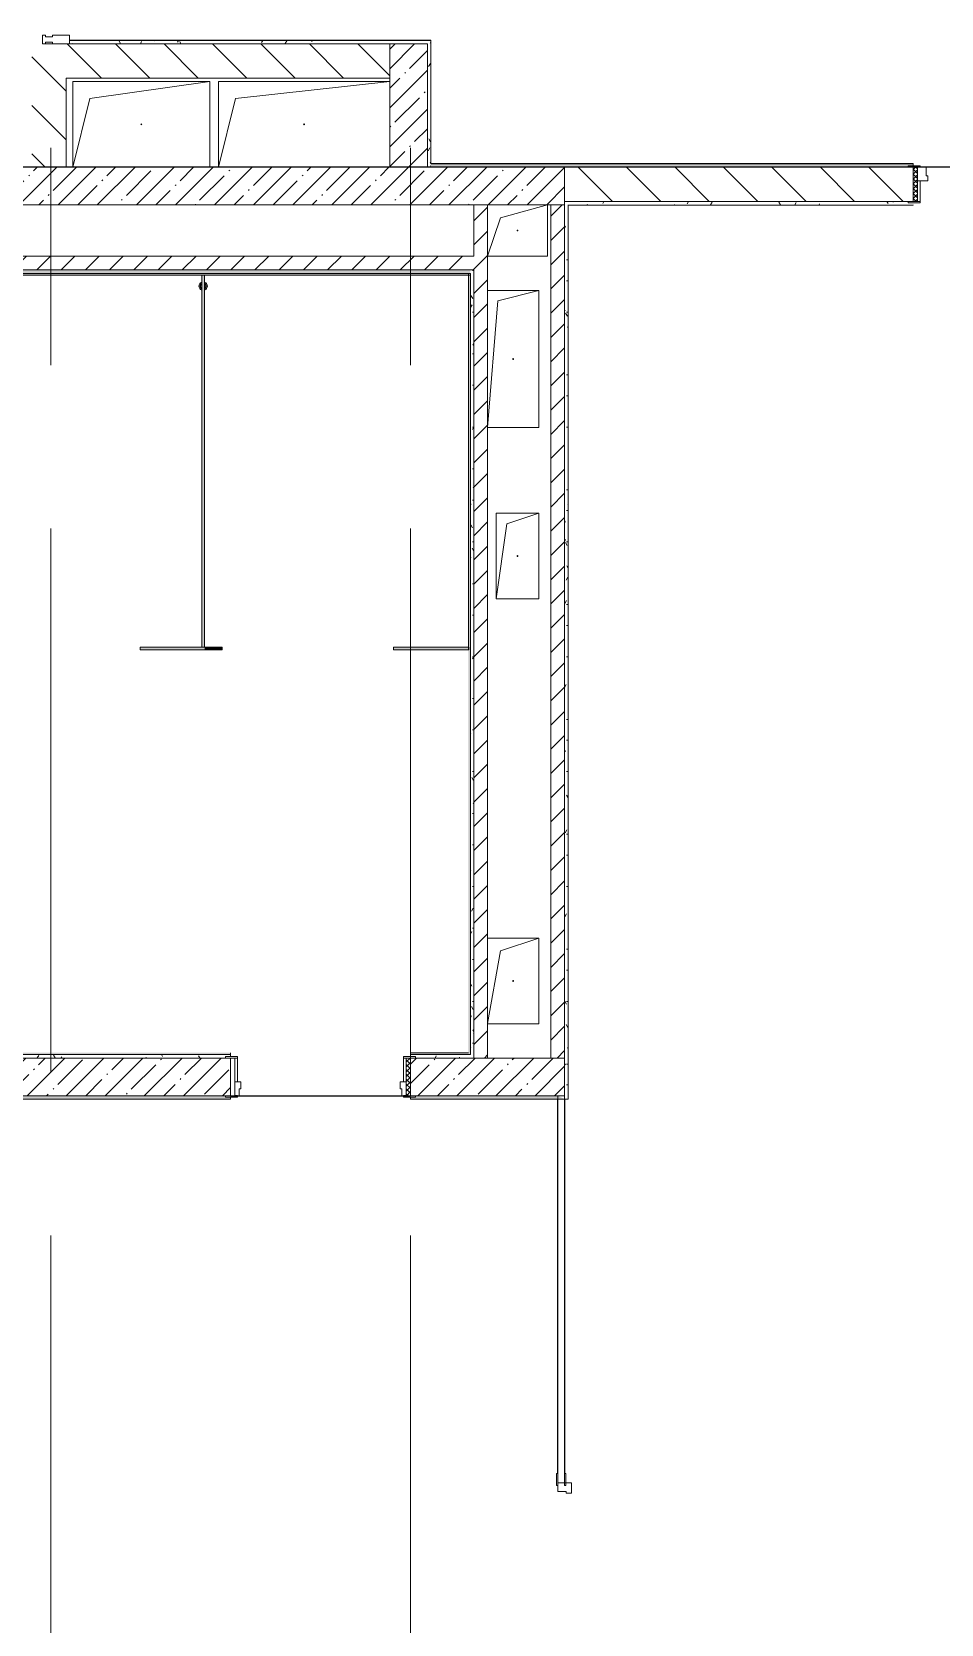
# Model space of a CAD drawing. Header units: millimetres. Extents: x -625 to 415037, y -3642 to 102118.
# Drawn here: x 387727 to 393036, y 2095 to 11390 of the extents above; entities that cross this region are included whole.
import ezdxf

# ---------------------------------------------------------------- set-up
doc = ezdxf.new("R2010")
doc.units = ezdxf.units.MM
doc.linetypes.add('Осевая', pattern=[6350, 1270, -952.5, 3175, -952.5])
doc.layers.add('A-AREA-PATT-3', color=7, linetype='Continuous', lineweight=5, true_color=0xe6fae8, transparency=1)
for name, color, linetype, lineweight, true_color in [('A-DOOR-1', 7, 'Continuous', 5, 0xc0c0c0), ('A-DOOR-FRAM-1', 7, 'Continuous', 5, 0xc0c0c0), ('A-WALL-1', 9, 'Continuous', 5, 0x808080), ('A-WALL-FNSH-1', 9, 'Continuous', 5, 0x808080)]:
    doc.layers.add(name, color=color, linetype=linetype, lineweight=lineweight, true_color=true_color)
for name, color, linetype, lineweight in [('A-DOOR-FRAM-2', 7, 'Continuous', 5), ('A-GENM', 7, 'Continuous', 9), ('A-GENM-1', 7, 'Continuous', 20), ('A-GLAZ-CWMG', 7, 'Continuous', 9), ('A-GLAZ-CWMG-1', 7, 'Continuous', 20), ('A-WALL', 7, 'Continuous', 5), ('I-WALL', 7, 'Continuous', 5), ('Оси', 7, 'Continuous', 9), ('Оси-2', 7, 'Осевая', 9)]:
    doc.layers.add(name, color=color, linetype=linetype, lineweight=lineweight)
doc.layers.get('A-DOOR-1').off()
pattern_1 = [(45, (289227.4, 1e-08), (-70.71068, 70.71068), [])]
pattern_2 = [(45, (289227.4, 1e-08), (-114.04925, 114.04925), []), (45, (289341.45, 1e-08), (-114.04925, 114.04925), [201.612, -40.322, 6.706, -33.617])]
pattern_3 = [(135, (289227.4, 1e-08), (-141.42136, -141.42136), [])]
pattern_4 = [(0, (289227.4, 1e-08), (243.84, 60.96), [20.117, -162.763, 20.117, -162.763, -975.36]), (0, (289227.4, 1e-08), (243.84, 60.96), [-365.76, 20.117, -345.643, 20.117, -162.763, -426.72]), (0, (289227.4, 1e-08), (243.84, 60.96), [-914.4, 20.117, -101.803, 20.117, -284.683]), (120, (289318.84, 30.48), (-174.71291, 180.691634), [20.117, -162.763, 20.117, -162.763, -975.36]), (120, (289318.84, 30.48), (-174.71291, 180.691634), [-365.76, 20.117, -345.643, 20.117, -162.763, -426.72]), (120, (289318.84, 30.48), (-174.71291, 180.691634), [-914.4, 20.117, -101.803, 20.117, -284.683]), (240, (289349.32, 152.4), (-69.12709, -241.651634), [20.117, -162.763, 20.117, -162.763, -975.36]), (240, (289349.32, 152.4), (-69.12709, -241.651634), [-365.76, 20.117, -345.643, 20.117, -162.763, -426.72]), (240, (289349.32, 152.4), (-69.12709, -241.651634), [-914.4, 20.117, -101.803, 20.117, -284.683])]

# ---------------------------------------------------------------- blocks, each defined once
blk = doc.blocks.new('110_Дверь_СКБ_1Ст_Внутренняя1 - Д-7а_л__950x2100h_Туалет-32220591-Объем проектирования 3 этажа')
at = {"layer": 'A-DOOR-FRAM-2'}
h = blk.add_hatch(dxfattribs=at)
h.set_pattern_fill('FP_38', color=256, style=0, pattern_type=2)
h.set_pattern_definition([(45, (-346.384, 174.685), (-14.1421, 14.1421), []), (135, (-346.384, 174.685), (-14.1421, -14.1421), [])])
h.paths.add_polyline_path([(-487.5, 110), (-512.5, 110), (-512.5, -110), (-487.5, -108.6)])
at = {"layer": 'A-DOOR-FRAM-1'}
for p, q in [((-472.5, 118), (-542.5, 118)), ((-542.5, 118), (-542.5, 110)), ((-542.5, 110), (-472.5, 110)), ((-487.5, 110), (-512.5, 110)), ((-512.5, 110), (-512.5, -110)), ((-462.5, 110), (-487.5, 110)), ((-487.5, 110), (-487.5, 30)), ((-487.5, -110), (-487.5, 110)), ((-472.5, 110), (-487.5, 110)), ((-487.5, 110), (-487.5, 109)), ((-487.5, 109), (-472.5, 109)), ((-472.5, 110), (-472.5, 118)), ((-472.5, 109), (-472.5, 110)), ((-462.5, 70), (-462.5, 110)), ((487.5, 110), (487.5, 70)), ((512.5, 110), (487.5, 110)), ((567.5, 118), (497.5, 118)), ((497.5, 118), (497.5, 110)), ((512.5, 110), (497.5, 110)), ((497.5, 110), (497.5, 109)), ((497.5, 110), (567.5, 110)), ((497.5, 109), (512.5, 109)), ((512.5, 30), (512.5, 110)), ((537.5, 110), (512.5, 110)), ((512.5, 110), (512.5, -110)), ((512.5, 109), (512.5, 110)), ((537.5, -110), (537.5, 110)), ((567.5, 110), (567.5, 118)), ((-487.5, 30), (-452.5, 30)), ((-472.5, 30), (-487.5, 30)), ((-487.5, 30), (-487.5, -110)), ((-472.5, -110), (-472.5, 30)), ((-452.5, 70), (-462.5, 70)), ((-452.5, 30), (-452.5, 70)), ((487.5, 70), (477.5, 70)), ((477.5, 70), (477.5, 30)), ((477.5, 30), (512.5, 30)), ((512.5, 30), (497.5, 30)), ((497.5, 30), (497.5, -110)), ((512.5, -110), (512.5, 30)), ((-472.5, -110), (-542.5, -110)), ((-542.5, -110), (-542.5, -118)), ((-542.5, -118), (-472.5, -118)), ((-512.5, -110), (-487.5, -110)), ((-487.5, -110), (-472.5, -110)), ((-472.5, -118), (-472.5, -110)), ((497.5, -110), (512.5, -110)), ((567.5, -110), (497.5, -110)), ((497.5, -110), (497.5, -118)), ((497.5, -118), (567.5, -118)), ((512.5, -110), (537.5, -110)), ((567.5, -118), (567.5, -110))]:
    blk.add_line(p, q, dxfattribs=at)
blk = doc.blocks.new('110_Дверь_СКБ_2Ст - Д-6_л__ ДОО_Дв_1450x2100h_Дверь из раздевальной в коридор-25835678-Объем проектирования 3 этажа')
at = {"layer": 'A-DOOR-FRAM-2'}
h = blk.add_hatch(dxfattribs=at)
h.set_pattern_fill('FP_40', color=256, style=0, pattern_type=2)
h.set_pattern_definition([(45, (-546.384, 164.685), (-14.1421, 14.1421), []), (135, (-546.384, 164.685), (-14.1421, -14.1421), [])])
h.paths.add_polyline_path([(-687.5, -100), (-687.5, 100), (-712.5, 100), (-712.5, -100), (-704.8, -100)])
at = {"layer": 'A-DOOR-FRAM-1'}
for p, q in [((-672.5, 108), (-742.5, 108)), ((-742.5, 108), (-742.5, 100)), ((-742.5, 100), (-672.5, 100)), ((-687.5, 100), (-712.5, 100)), ((-712.5, 100), (-712.5, -100)), ((-637.5, 100), (-687.5, 100)), ((-687.5, 100), (-687.5, 20)), ((-687.5, -100), (-687.5, 100)), ((-672.5, 100), (-672.5, 108)), ((-637.5, 50), (-637.5, 100)), ((662.5, 100), (662.5, 50)), ((712.5, 100), (662.5, 100)), ((767.5, 108), (697.5, 108)), ((697.5, 108), (697.5, 100)), ((697.5, 100), (767.5, 100)), ((712.5, 20), (712.5, 100)), ((737.5, 100), (712.5, 100)), ((712.5, 100), (712.5, -100)), ((737.5, -100), (737.5, 100)), ((767.5, 100), (767.5, 108)), ((-687.5, 20), (-627.5, 20)), ((-672.5, 20), (-687.5, 20)), ((-687.5, 20), (-687.5, -100)), ((-672.5, -100), (-672.5, 20)), ((-627.5, 50), (-637.5, 50)), ((-627.5, 20), (-627.5, 50)), ((662.5, 50), (652.5, 50)), ((652.5, 50), (652.5, 20)), ((652.5, 20), (712.5, 20)), ((712.5, 20), (697.5, 20)), ((697.5, 20), (697.5, -100)), ((712.5, -100), (712.5, 20)), ((-672.5, -100), (-742.5, -100)), ((-742.5, -100), (-742.5, -108)), ((-742.5, -108), (-672.5, -108)), ((-712.5, -100), (-687.5, -100)), ((-687.5, -100), (-672.5, -100)), ((-672.5, -108), (-672.5, -100)), ((697.5, -100), (712.5, -100)), ((767.5, -100), (697.5, -100)), ((697.5, -100), (697.5, -108)), ((697.5, -108), (767.5, -108)), ((712.5, -100), (737.5, -100)), ((767.5, -108), (767.5, -100))]:
    blk.add_line(p, q, dxfattribs=at)
blk = doc.blocks.new('GM_Отверстие прямоугольное _в плите_ - Отверстие-21985264-Объем проектирования 3 этажа')
at = {"layer": 'A-GENM'}
for p, q in [((-400, -250), (-400, 250)), ((-400, 250), (400, 250)), ((400, 250), (-400, 250)), ((-400, 250), (-400, -250)), ((-300, 150), (400, 250)), ((400, 250), (400, -250)), ((400, -250), (400, 250)), ((-400, -250), (-300, 150))]:
    blk.add_line(p, q, dxfattribs=at)
for start, end in [(360, 180), (180, 360)]:
    blk.add_arc((0, 0), 2.5, start, end, dxfattribs=at)
blk = doc.blocks.new('GM_Отверстие прямоугольное _в плите_ - Отверстие-V616-Объем проектирования 3 этажа')
at = {"layer": 'A-GENM'}
for p, q in [((-500, -250), (-500, 250)), ((-500, 250), (500, 250)), ((500, 250), (-500, 250)), ((-500, 250), (-500, -250)), ((-400, 150), (500, 250)), ((-500, -250), (-400, 150))]:
    blk.add_line(p, q, dxfattribs=at)
for start, end in [(360, 180), (180, 360)]:
    blk.add_arc((0, 0), 2.5, start, end, dxfattribs=at)
blk = doc.blocks.new('GM_Отверстие прямоугольное _в плите_ - Отверстие-V617-Объем проектирования 3 этажа')
at = {"layer": 'A-GENM'}
for p, q in [((-100, 75), (175, 150)), ((175, 150), (175, -150)), ((175, -150), (175, 150)), ((-175, -150), (-100, 75)), ((175, -150), (-175, -150)), ((-175, -150), (175, -150))]:
    blk.add_line(p, q, dxfattribs=at)
for start, end in [(360, 180), (180, 360)]:
    blk.add_arc((0, 0), 2.5, start, end, dxfattribs=at)
blk = doc.blocks.new('GM_Отверстие прямоугольное _в плите_ - Отверстие-21993100-Объем проектирования 3 этажа')
at = {"layer": 'A-GENM'}
for p, q in [((-150, 400), (150, 400)), ((150, 400), (-150, 400)), ((-90, 340), (150, 400)), ((150, 400), (150, -400)), ((150, -400), (150, 400)), ((-150, -400), (-90, 340)), ((150, -400), (-150, -400)), ((-150, -400), (150, -400))]:
    blk.add_line(p, q, dxfattribs=at)
for start, end in [(360, 180), (180, 360)]:
    blk.add_arc((0, 0), 2.5, start, end, dxfattribs=at)
blk = doc.blocks.new('GM_Отверстие прямоугольное _в плите_ - Отверстие-21609826-Объем проектирования 3 этажа')
at = {"layer": 'A-GENM'}
for p, q in [((-125, -250), (-125, 250)), ((-125, 250), (125, 250)), ((125, 250), (-125, 250)), ((-125, 250), (-125, -250)), ((-125, -250), (-62.5, 187.5)), ((-62.5, 187.5), (125, 250)), ((125, 250), (125, -250)), ((125, -250), (125, 250)), ((125, -250), (-125, -250)), ((-125, -250), (125, -250))]:
    blk.add_line(p, q, dxfattribs=at)
for start, end in [(360, 180), (180, 360)]:
    blk.add_arc((0, 0), 2.5, start, end, dxfattribs=at)
blk = doc.blocks.new('GM_Отверстие прямоугольное _в плите_ - Отверстие-21606385-Объем проектирования 3 этажа')
at = {"layer": 'A-GENM'}
for p, q in [((-149.9, 250), (150, 250)), ((150, 250), (-149.9, 250)), ((-75, 175), (150, 250)), ((150, 250), (150, -250)), ((150, -250), (150, 250)), ((-149.9, -249.5), (-75, 175)), ((150, -250), (-149.9, -250)), ((-149.9, -250), (150, -250))]:
    blk.add_line(p, q, dxfattribs=at)
for start, end in [(360, 180), (180, 360)]:
    blk.add_arc((0, 0), 2.5, start, end, dxfattribs=at)
blk = doc.blocks.new('131_Сантехническая перегородка_Дверь МГН - СД-1-30883454-Объем проектирования 3 этажа')
at = {"layer": 'A-GENM'}
for points in [[(-366.5, 8), (-370, 8), (-370, -8), (10, -8), (10, 8), (-350.5, 8)], [(1390, 8), (1010, 8), (1010, -8), (1390, -8)]]:
    blk.add_hatch(color=256, dxfattribs=at).paths.add_polyline_path(points)
at = {"layer": 'A-GENM-1'}
for p, q in [((10, 8), (-370, 8)), ((-370, 8), (-370, -8)), ((10, -8), (10, 8)), ((1390, 8), (1010, 8)), ((1010, 8), (1010, -8)), ((1390, -8), (1390, 8)), ((-370, -8), (10, -8)), ((1010, -8), (1390, -8))]:
    blk.add_line(p, q, dxfattribs=at)
blk = doc.blocks.new('131_Сантехническая перегородка 7 - СП-1-30858579-Объем проектирования 3 этажа')
at = {"layer": 'A-GENM'}
blk.add_hatch(color=256, dxfattribs=at).paths.add_polyline_path([(2165.9, -8), (2165.9, 8), (-4.1, 8), (-4.1, -8), (1268, -8)])
at = {"layer": 'A-GENM', "flags": 128}
for points in [[(71.5, 8), (71.1, 8.5), (70.8, 9), (70.4, 9.5), (70, 9.9), (69.6, 10.4), (69.2, 10.8), (68.8, 11.2), (68.3, 11.6), (67.8, 12), (67.3, 12.3), (66.8, 12.7), (66.3, 13), (65.8, 13.3), (65.3, 13.6), (64.7, 13.8), (64.2, 14), (63.6, 14.3), (63, 14.4), (62.4, 14.6), (61.9, 14.7), (61.3, 14.9), (60.7, 14.9), (60.1, 15), (59.5, 15.1), (58.9, 15.1), (58.3, 15.1), (57.7, 15), (57.1, 15), (56.5, 14.9), (55.9, 14.8), (55.3, 14.7), (54.7, 14.5), (54.1, 14.4), (53.5, 14.2), (53, 13.9), (52.4, 13.7), (51.9, 13.4), (51.4, 13.2), (50.8, 12.9), (50.3, 12.5), (49.8, 12.2), (49.3, 11.8), (48.9, 11.4), (48.4, 11), (48, 10.6), (47.6, 10.2), (47.2, 9.7), (46.8, 9.3), (46.4, 8.8), (46.1, 8.3), (45.9, 8)], [(45.9, -8), (46.3, -8.5), (46.6, -9), (47, -9.5), (47.4, -9.9), (47.8, -10.4), (48.2, -10.8), (48.6, -11.2), (49.1, -11.6), (49.6, -12), (50, -12.3), (50.5, -12.7), (51.1, -13), (51.6, -13.3), (52.1, -13.6), (52.7, -13.8), (53.2, -14), (53.8, -14.3), (54.4, -14.4), (54.9, -14.6), (55.5, -14.7), (56.1, -14.9), (56.7, -14.9), (57.3, -15), (57.9, -15.1), (58.5, -15.1), (59.1, -15.1), (59.7, -15), (60.3, -15), (60.9, -14.9), (61.5, -14.8), (62.1, -14.7), (62.7, -14.5), (63.3, -14.4), (63.8, -14.2), (64.4, -13.9), (65, -13.7), (65.5, -13.4), (66, -13.2), (66.6, -12.9), (67.1, -12.5), (67.6, -12.2), (68, -11.8), (68.5, -11.4), (69, -11), (69.4, -10.6), (69.8, -10.2), (70.2, -9.7), (70.6, -9.3), (70.9, -8.8), (71.3, -8.3), (71.5, -8)]]:
    blk.add_lwpolyline(points, dxfattribs=at)
at = {"layer": 'A-GENM'}
for radius, start, end in [(24.6, 19.91127, 160.08873), (17.6, 28.97309, 151.02691), (15.1, 33.78108, 146.21892), (24.6, 199.91127, 340.08873), (17.6, 208.97309, 331.02691), (15.1, 213.78108, 326.21892)]:
    blk.add_arc((58.7, 0), radius, start, end, dxfattribs=at)
at = {"layer": 'A-GENM-1'}
for p, q in [((2165.9, 8), (-4.1, 8)), ((-4.1, 8), (-4.1, -8)), ((2165.9, -8), (2165.9, 8)), ((-4.1, -8), (2165.9, -8))]:
    blk.add_line(p, q, dxfattribs=at)
blk = doc.blocks.new('131_Сантехническая перегородка_Дверь МГН 2 - СД-1-30897608-Объем проектирования 3 этажа')
at = {"layer": 'A-GENM'}
for points in [[(-264.7, 8), (-427.5, 8), (-427.5, -8), (10, -8), (10, 8), (-89.5, 8)], [(1010, 8), (1010, -8), (1110, -8), (1110, 8)]]:
    blk.add_hatch(color=256, dxfattribs=at).paths.add_polyline_path(points)
at = {"layer": 'A-GENM-1'}
for p, q in [((10, 8), (-430, 8)), ((-430, 8), (-430, -8)), ((10, -8), (10, 8)), ((1110, 8), (1010, 8)), ((1010, 8), (1010, -8)), ((1110, -8), (1110, 8)), ((-430, -8), (10, -8)), ((1010, -8), (1110, -8))]:
    blk.add_line(p, q, dxfattribs=at)
blk = doc.blocks.new('Прямоугольный импост - Импост структурный с накладкой - 160мм Темный-32310142-Объем проектирования 3 этажа')
at = {"layer": 'A-GLAZ-CWMG-1'}
for p, q in [((-50, 0), (-50, 17)), ((-50, 17), (0, 17)), ((-40, 0), (-50, 0)), ((-40, -40), (-40, 0)), ((0, 0), (-10, 0)), ((-10, 0), (-10, -40)), ((0, 17), (0, 0)), ((-50, -140), (-50, -40)), ((-50, -40), (-40, -40)), ((-10, -40), (0, -40)), ((0, -40), (0, -140)), ((0, -140), (-50, -140))]:
    blk.add_line(p, q, dxfattribs=at)
blk = doc.blocks.new('110_Дверь_СКБ_2Ст - Д-5_п__в составе перегородки _не входит в спец__-32680317-Объем проектирования 3 этажа')
at = {"layer": 'A-DOOR-FRAM-1'}
for p, q in [((-742.5, 28), (-672.5, 28)), ((-742.5, 20), (-742.5, 28)), ((-672.5, 20), (-742.5, 20)), ((-687.5, 60), (-627.5, 60)), ((-687.5, -20), (-687.5, 60)), ((-687.5, 20), (-672.5, 20)), ((-687.5, 19), (-687.5, 20)), ((-672.5, 19), (-687.5, 19)), ((-672.5, 28), (-672.5, 20)), ((-672.5, 20), (-672.5, 19)), ((-637.5, 30), (-637.5, -20)), ((-627.5, 30), (-637.5, 30)), ((-627.5, 60), (-627.5, 30)), ((652.5, 60), (712.5, 60)), ((652.5, 30), (652.5, 60)), ((662.5, 30), (652.5, 30)), ((662.5, -20), (662.5, 30)), ((697.5, 20), (697.5, 28)), ((697.5, 28), (767.5, 28)), ((697.5, 19), (697.5, 20)), ((697.5, 20), (712.5, 20)), ((767.5, 20), (697.5, 20)), ((712.5, 19), (697.5, 19)), ((712.5, 60), (712.5, -20)), ((712.5, 20), (712.5, 19)), ((767.5, 28), (767.5, 20)), ((-742.5, -20), (-672.5, -20)), ((-742.5, -28), (-742.5, -20)), ((-672.5, -28), (-742.5, -28)), ((-637.5, -20), (-687.5, -20)), ((-672.5, -20), (-672.5, -28)), ((712.5, -20), (662.5, -20)), ((697.5, -28), (697.5, -20)), ((697.5, -20), (767.5, -20)), ((767.5, -28), (697.5, -28)), ((767.5, -20), (767.5, -28))]:
    blk.add_line(p, q, dxfattribs=at)

msp = doc.modelspace()

# ---------------------------------------------------------------- hatches: boundary and pattern name
at = {"layer": 'A-AREA-PATT-3'}
h = msp.add_hatch(color=256, dxfattribs=at)
h.paths.add_polyline_path([(383930.4, 6850), (383947.4, 6850), (383947.4, 7050), (383778.4, 7050), (383778.4, 6850)])
h.paths.add_polyline_path([(386994.9, 9884.2), (387001.4, 9886.3), (387010.3, 9898.6), (387008.1, 9916.9), (386999.3, 9926.8), (386994.9, 9926.1), (386994.9, 9918), (386998.3, 9915), (387002, 9906.2), (386994.9, 9886.3)])
h.paths.add_polyline_path([(386978.9, 9884.2), (386978.9, 9894.5), (386975.5, 9897.4), (386971.8, 9906.2), (386978.9, 9928.2), (386972.4, 9926.1), (386963.5, 9913.8), (386965.7, 9895.6), (386974.5, 9885.7)])
h.paths.add_polyline_path([(388735.4, 9884.2), (388741.9, 9886.3), (388750.8, 9898.6), (388748.6, 9916.9), (388739.8, 9926.8), (388735.4, 9926.1), (388735.4, 9918), (388738.8, 9915), (388742.5, 9906.2), (388735.4, 9886.3)])
h.paths.add_polyline_path([(388719.4, 9884.2), (388719.4, 9894.5), (388716, 9897.4), (388712.3, 9906.2), (388719.4, 9928.2), (388712.9, 9926.1), (388704, 9913.8), (388706.2, 9895.6), (388715, 9885.7)])
h.paths.add_polyline_path([(384416, 9887.3), (384422.5, 9889.4), (384431.4, 9901.7), (384429.2, 9920), (384420.5, 9929.9), (384416, 9929.2), (384416, 9921.1), (384419.5, 9918.1), (384423.1, 9909.3), (384416, 9889.4)])
h.paths.add_polyline_path([(385259.7, 9887.3), (385259.7, 9897.5), (385257, 9898.7), (385252.6, 9909.3), (385259.7, 9931.3), (385253.2, 9929.2), (385244.2, 9916.9), (385246.5, 9898.7), (385255.2, 9888.7)])
h.paths.add_polyline_path([(384400, 9887.3), (384400, 9897.5), (384397.4, 9898.7), (384393, 9909.3), (384400, 9931.3), (384393.6, 9929.2), (384384.6, 9916.9), (384386.8, 9898.7), (384395.6, 9888.7)])
h.paths.add_polyline_path([(386119.3, 9887.3), (386119.3, 9897.5), (386116.6, 9898.7), (386112.2, 9909.3), (386119.3, 9931.3), (386112.8, 9929.2), (386103.9, 9916.9), (386106.1, 9898.7), (386114.9, 9888.7)])
h.paths.add_polyline_path([(386135.3, 9887.3), (386141.7, 9889.4), (386150.7, 9901.7), (386148.5, 9920), (386139.7, 9929.9), (386135.3, 9929.2), (386135.3, 9921.1), (386138.7, 9918.1), (386142.3, 9909.3), (386135.3, 9889.4)])
h.paths.add_polyline_path([(385275.7, 9887.3), (385282.1, 9889.4), (385291.1, 9901.7), (385288.8, 9920), (385280.1, 9929.9), (385275.7, 9929.2), (385275.7, 9921.1), (385279.1, 9918.1), (385282.7, 9909.3), (385275.7, 9889.4)])
at = {"layer": 'I-WALL'}
h = msp.add_hatch(dxfattribs=at)
h.set_pattern_fill('FP_23', color=256, style=0, pattern_type=2)
h.set_pattern_definition(pattern_3)
h.paths.add_polyline_path([(387927.4, 10600), (387927.4, 11320), (387727.4, 11320), (387727.4, 10600), (387845.3, 10600)])
h.paths.add_polyline_path([(387924, 13220), (387927.4, 13220), (387927.4, 13400), (387727.4, 13400), (387727.4, 13220), (387845.3, 13220)])
h = msp.add_hatch(dxfattribs=at)
h.set_pattern_fill('FP_191', color=256, style=0, pattern_type=2)
h.set_pattern_definition(pattern_4)
h.paths.add_polyline_path([(387947.4, 11320), (390056.4, 11322.1), (390056.4, 11340), (387948.4, 11340)])
h = msp.add_hatch(dxfattribs=at)
h.set_pattern_fill('FP_23', color=256, style=0, pattern_type=2)
h.set_pattern_definition(pattern_3)
h.paths.add_polyline_path([(387927.4, 11120), (389816.4, 11120), (389816.4, 11320), (387927.4, 11320), (387927.4, 11248.1)])
h = msp.add_hatch(dxfattribs=at)
h.set_pattern_fill('FP_1', color=256, style=0, pattern_type=2)
h.set_pattern_definition(pattern_2)
h.paths.add_polyline_path([(390036.4, 10600), (390036.4, 11320), (389816.4, 11320), (389816.4, 10600), (390020.9, 10600)])
h = msp.add_hatch(dxfattribs=at)
h.set_pattern_fill('FP_191', color=256, style=0, pattern_type=2)
h.set_pattern_definition(pattern_4)
h.paths.add_polyline_path([(390056.4, 10600), (390056.4, 11320), (390036.4, 11320), (390036.4, 10600)])
h = msp.add_hatch(dxfattribs=at)
h.set_pattern_fill('FP_23', color=256, style=0, pattern_type=2)
h.set_pattern_definition(pattern_3)
h.paths.add_polyline_path([(396337.4, 10400), (396357.4, 10400), (396357.4, 10600), (394322.4, 10600), (394322.4, 10400), (395459.8, 10400)])
h.paths.add_polyline_path([(392842.4, 10400), (392872.4, 10400), (392872.4, 10600), (390837.4, 10600), (390837.4, 10400), (391108.7, 10400)])
h.paths.add_polyline_path([(383437.4, 10400), (383437.4, 10600), (382687.4, 10600), (382687.4, 10400), (383417.4, 10400)])
h.paths.add_polyline_path([(379188, 10400), (379212.4, 10400), (379212.4, 10600), (378837.4, 10600), (378837.4, 10400), (379187.4, 10400)])
h.paths.add_polyline_path([(381307.4, 10400), (381737.4, 10400), (381737.4, 10600), (380612.4, 10600), (380612.4, 10400), (381257.4, 10400)])
h = msp.add_hatch(dxfattribs=at)
h.set_pattern_fill('FP_1', color=256, style=0, pattern_type=2)
h.set_pattern_definition(pattern_2)
h.paths.add_polyline_path([(384517.4, 10380), (390837.4, 10380), (390837.4, 10600), (383437.4, 10600), (383437.4, 10380), (384038.1, 10380)])
h = msp.add_hatch(dxfattribs=at)
h.set_pattern_fill('FP_191', color=256, style=0, pattern_type=2)
h.set_pattern_definition(pattern_4)
h.paths.add_polyline_path([(410416.4, 10600), (410437.4, 10600), (410416.4, 10620), (400407.4, 10620), (400407.4, 10608), (400437.4, 10608), (400437.4, 10600), (409600.9, 10600)])
h.paths.add_polyline_path([(390056.4, 10600), (392842.4, 10600.2), (392842.4, 10608), (392872.4, 10608), (392872.4, 10620), (390057.4, 10620), (390056.5, 10601.9)])
h.paths.add_polyline_path([(410437.4, 10600), (410437.4, 10620), (410417.4, 10620), (410427, 10610.4)])
h.paths.add_polyline_path([(394352.4, 10600), (396877.4, 10600), (396877.4, 10608), (396932.4, 10608), (396932.4, 10620), (394322.4, 10620), (394322.4, 10608), (394352.4, 10608), (394352.4, 10600.2)])
h.paths.add_polyline_path([(398387.4, 10600), (399427.4, 10600), (399427.4, 10608), (399457.4, 10608), (399457.4, 10620), (398332.4, 10620), (398332.4, 10608), (398387.4, 10608), (398387.4, 10601)])
h = msp.add_hatch(dxfattribs=at)
h.set_pattern_fill('FP_22', color=256, style=0, pattern_type=2)
h.set_pattern_definition(pattern_1)
h.paths.add_polyline_path([(390387.4, 5400), (390387.4, 10380), (390307.4, 10380), (390307.5, 5400)])
h = msp.add_hatch(dxfattribs=at)
h.set_pattern_fill('FP_22', color=256, style=0, pattern_type=2)
h.set_pattern_definition(pattern_1)
h.paths.add_polyline_path([(390757.4, 5400), (390837.4, 5400), (390837.4, 10380), (390757.4, 10380), (390757.4, 5423.5)])
h = msp.add_hatch(dxfattribs=at)
h.set_pattern_fill('FP_191', color=256, style=0, pattern_type=2)
h.set_pattern_definition(pattern_4)
h.paths.add_polyline_path([(394352.4, 10380), (396337.4, 10381), (396357.4, 10400), (394352.4, 10399.7), (394352.4, 10392), (394322.4, 10392), (394322.4, 10380)])
h.paths.add_polyline_path([(392872.4, 10380), (392872.4, 10392), (392842.4, 10392), (392842.4, 10400), (390837.4, 10400), (390858.4, 10380), (392842.4, 10380)])
h.paths.add_polyline_path([(396357.4, 10380), (396357.4, 10400), (396337.4, 10380)])
h.paths.add_polyline_path([(390837.4, 10380), (390857.4, 10380), (390837.4, 10400)])
h = msp.add_hatch(dxfattribs=at)
h.set_pattern_fill('FP_191', color=256, style=0, pattern_type=2)
h.set_pattern_definition(pattern_4)
h.paths.add_polyline_path([(390850.7, 5160), (390857.4, 5160), (390857.4, 10380), (390837.4, 10380), (390837.4, 5160), (390847.9, 5160)])
h = msp.add_hatch(dxfattribs=at)
h.set_pattern_fill('FP_22', color=256, style=0, pattern_type=2)
h.set_pattern_definition(pattern_1)
h.paths.add_polyline_path([(385125.9, 10000), (390307.4, 10000), (390307.4, 10080), (383517.4, 10080), (383517.4, 10000), (384717.4, 10000)])
h = msp.add_hatch(dxfattribs=at)
h.set_pattern_fill('FP_191', color=256, style=0, pattern_type=2)
h.set_pattern_definition(pattern_4)
h.paths.add_polyline_path([(385125.9, 9980), (390287.4, 9980), (390287.4, 10000), (383537.4, 10000), (383537.4, 9980), (384717.4, 9980)])
for points in [[(388933.1, 9969), (390287.4, 9969), (390287.4, 9980), (383537.4, 9980), (383537.4, 9969), (388661.2, 9969)], [(390276.4, 5431), (390287.4, 5431), (390287.4, 9969), (390276.4, 9969), (390276.4, 5459.6)]]:
    msp.add_hatch(color=256, dxfattribs=at).paths.add_polyline_path(points)
h = msp.add_hatch(dxfattribs=at)
h.set_pattern_fill('FP_191', color=256, style=0, pattern_type=2)
h.set_pattern_definition(pattern_4)
h.paths.add_polyline_path([(390307.4, 5420), (390307.4, 10000), (390287.4, 10000), (390287.4, 5420)])
h = msp.add_hatch(dxfattribs=at)
h.set_pattern_fill('FP_1', color=256, style=0, pattern_type=2)
h.set_pattern_definition(pattern_2)
h.paths.add_polyline_path([(390797.4, 5180), (390837.4, 5180.9), (390837.4, 5400), (389937.4, 5400), (389938.4, 5180), (390564.8, 5180)])
h.paths.add_polyline_path([(383437.4, 5180), (388887.4, 5180), (388887.4, 5400), (383437.4, 5400), (383437.4, 5192.9)])
h = msp.add_hatch(color=256, dxfattribs=at)
h.paths.add_polyline_path([(390020.9, 5420), (390287.4, 5420), (390287.4, 5431), (389937.4, 5430.8), (389938.4, 5420)])
h.paths.add_polyline_path([(387178.4, 5420), (388887.4, 5420), (388887.4, 5431), (387167.4, 5431), (387167.4, 5420)])
h = msp.add_hatch(dxfattribs=at)
h.set_pattern_fill('FP_191', color=256, style=0, pattern_type=2)
h.set_pattern_definition(pattern_4)
h.paths.add_polyline_path([(390020.9, 5400), (390307.4, 5400), (390307.4, 5420), (389937.4, 5420), (389938.4, 5408), (389967.4, 5408), (389967.4, 5400)])
h.paths.add_polyline_path([(387167.4, 5400), (388857.4, 5400.4), (388857.4, 5408), (388887.4, 5408), (388887.4, 5420), (387167.4, 5420)])
h = msp.add_hatch(dxfattribs=at)
h.set_pattern_fill('FP_191', color=256, style=0, pattern_type=2)
h.set_pattern_definition(pattern_4)
h.paths.add_polyline_path([(390564.8, 5160), (390837.3, 5160), (390797.4, 5180), (389967.4, 5180), (389967.4, 5172), (389937.4, 5171), (389938.4, 5160), (390387.4, 5160)])
h.paths.add_polyline_path([(383437.4, 5160), (388887.4, 5160), (388887.4, 5172), (388857.4, 5172), (388857.4, 5180), (383417.4, 5179.3), (383418.4, 5160), (383430.1, 5160)])

# ---------------------------------------------------------------- linework, layer by layer
msp.add_lwpolyline([(414057.4, 10600), (374197.4, 10600), (374197.4, 13400), (414057.4, 13400)], close=True)
msp.add_lwpolyline([(388887.4, 5180), (389937.4, 5180)])
at = {"layer": 'A-WALL'}
for p, q in [((387947.4, 11340), (390056.4, 11340)), ((387790.4, 11320), (390036.4, 11320)), ((390056.4, 11320), (390056.4, 10620)), ((390056.4, 10620), (392872.4, 10620)), ((390837.4, 10400), (392842.4, 10400)), ((390857.4, 10380), (390858.4, 10380)), ((383517.4, 10000), (390307.4, 10000)), ((390287.4, 5420), (390287.4, 9980)), ((390307.4, 5400), (390307.4, 10000)), ((387167.4, 5400), (388857.4, 5400)), ((390287.4, 5420), (389937.4, 5420)), ((389967.4, 5400), (390307.4, 5400)), ((390837.4, 5400), (390757.4, 5400)), ((383437.4, 5180), (388857.4, 5180)), ((390837.4, 5180), (389967.4, 5180)), ((390797.4, 2975), (390797.4, 5180)), ((390837.4, 2975), (390837.4, 5159))]:
    msp.add_line(p, q, dxfattribs=at)
at = {"layer": 'A-WALL-1'}
for p, q in [((387947.4, 11340), (387947.4, 11320)), ((389816.4, 11320), (389816.4, 10600)), ((390036.4, 10600), (390036.4, 11320)), ((387927.4, 10600), (387927.4, 11120)), ((387927.4, 11120), (389816.4, 11120)), ((382717.4, 10600), (391108.7, 10600)), ((390837.4, 10600), (390837.4, 5159)), ((392872.4, 10608), (392872.4, 10620)), ((383437.4, 10380), (390837.4, 10380)), ((390307.4, 10380), (390307.4, 10080)), ((390387.4, 5400), (390387.4, 10380)), ((390757.4, 10380), (390757.4, 5400)), ((390857.4, 5160), (390857.4, 10380)), ((390307.4, 10080), (383517.4, 10080)), ((383537.4, 9980), (390287.4, 9980)), ((388887.4, 5420), (387167.4, 5420)), ((388887.4, 5408), (388887.4, 5420)), ((389937.4, 5420), (389937.4, 5408)), ((390757.4, 5400), (390307.4, 5400)), ((383417.4, 5160), (388887.4, 5160)), ((388887.4, 5160), (388887.4, 5172)), ((389937.4, 5172), (389937.4, 5160)), ((389937.4, 5160), (390857.4, 5160))]:
    msp.add_line(p, q, dxfattribs=at)
at = {"layer": 'A-WALL-FNSH-1'}
for p, q in [((390057.4, 11341), (387948.4, 11341)), ((387948.4, 11341), (387948.4, 11340)), ((390056.4, 11340), (390056.4, 11320)), ((390057.4, 11341), (390057.4, 10620)), ((392872.4, 10621), (390057.4, 10621)), ((392872.4, 10620), (392872.4, 10621)), ((390858.4, 10379), (392872.4, 10379)), ((392872.4, 10379), (392872.4, 10380)), ((386978.9, 9969), (390287.4, 9969)), ((390276.4, 9980), (390276.4, 7783)), ((388887.4, 5420), (388887.4, 5431)), ((390276.4, 5431), (389937.4, 5431)), ((389937.4, 5431), (389937.4, 5420)), ((383416.4, 5159), (388887.4, 5159)), ((388887.4, 5159), (388887.4, 5160)), ((389937.4, 5160), (389937.4, 5159)), ((389937.4, 5159), (390796.4, 5159)), ((390796.4, 5159), (390796.4, 2975)), ((390797.4, 5159), (390837.4, 5159)), ((390838.4, 5159), (390858.4, 5159)), ((390838.4, 2975), (390838.4, 5159)), ((390858.4, 5159), (390858.4, 5180))]:
    msp.add_line(p, q, dxfattribs=at)
at = {"layer": 'Оси'}
for p, q in [((387837.4, -1906.3), (387837.4, 3093.7)), ((389937.4, -1906.3), (389937.4, 3093.7))]:
    msp.add_line(p, q, dxfattribs=at)
at = {"layer": 'Оси-2'}
for p, q in [((389937.4, 3093.7), (389937.4, 17028.3)), ((387837.4, 3093.7), (387837.4, 16915.1))]:
    msp.add_line(p, q, dxfattribs=at)

# ---------------------------------------------------------------- block references
at = {"layer": 'A-DOOR-1'}
msp.add_blockref('110_Дверь_СКБ_2Ст - Д-6_л__ ДОО_Дв_1450x2100h_Дверь из раздевальной в коридор-25835678-Объем проектирования 3 этажа', (393584.9, 10500), dxfattribs=at)
for name, p, rotation in [('110_Дверь_СКБ_1Ст_Внутренняя1 - Д-7а_л__950x2100h_Туалет-32220591-Объем проектирования 3 этажа', (389424.9, 5290), 180), ('110_Дверь_СКБ_2Ст - Д-5_п__в составе перегородки _не входит в спец__-32680317-Объем проектирования 3 этажа', (390817.4, 2232.5), 270)]:
    msp.add_blockref(name, p, dxfattribs=dict(at, rotation=rotation))
at = {"layer": 'A-GENM'}
for name, p in [('GM_Отверстие прямоугольное _в плите_ - Отверстие-21985264-Объем проектирования 3 этажа', (388366.4, 10850)), ('GM_Отверстие прямоугольное _в плите_ - Отверстие-V616-Объем проектирования 3 этажа', (389316.4, 10850)), ('GM_Отверстие прямоугольное _в плите_ - Отверстие-V617-Объем проектирования 3 этажа', (390562.4, 10230)), ('GM_Отверстие прямоугольное _в плите_ - Отверстие-21993100-Объем проектирования 3 этажа', (390537.4, 9480)), ('GM_Отверстие прямоугольное _в плите_ - Отверстие-21609826-Объем проектирования 3 этажа', (390562.4, 8330)), ('GM_Отверстие прямоугольное _в плите_ - Отверстие-21606385-Объем проектирования 3 этажа', (390537.3, 5850))]:
    msp.add_blockref(name, p, dxfattribs=at)
for name, p, rotation in [('131_Сантехническая перегородка 7 - СП-1-30858579-Объем проектирования 3 этажа', (388727.4, 9964.9), 269.9999999999999), ('131_Сантехническая перегородка_Дверь МГН - СД-1-30883454-Объем проектирования 3 этажа', (388368.9, 7791), 180), ('131_Сантехническая перегородка_Дверь МГН 2 - СД-1-30897608-Объем проектирования 3 этажа', (389848.9, 7791), 180)]:
    msp.add_blockref(name, p, dxfattribs=dict(at, rotation=rotation))
at = {"layer": 'A-GLAZ-CWMG', "extrusion": (0, 0, -1), "rotation": 270.0000000000001}
msp.add_blockref('Прямоугольный импост - Импост структурный с накладкой - 160мм Темный-32310142-Объем проектирования 3 этажа', (-387807.4, 11320), dxfattribs=at)

doc.saveas('drawing.dxf')
